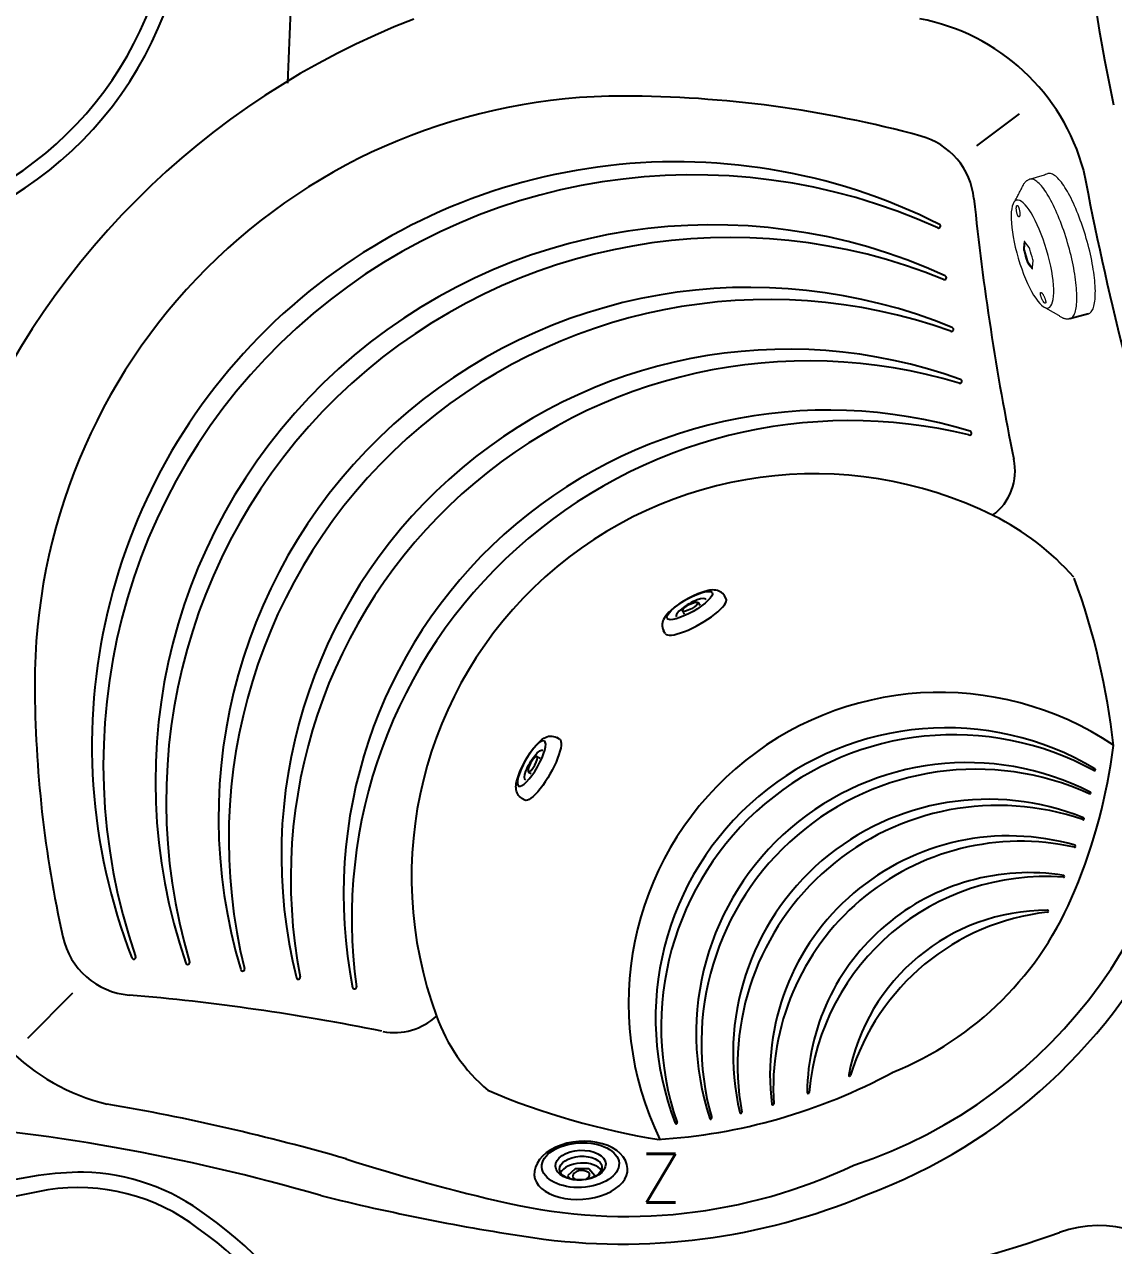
# Model space of a CAD drawing. Header units: inches. Extents: x -1 to 81, y -22 to 129.
# Drawn here: x 25.45 to 53.43, y 31.62 to 63.01 of the extents above; entities that cross this region are included whole.
import ezdxf

# ---------------------------------------------------------------- set-up
doc = ezdxf.new("R2010")
doc.units = ezdxf.units.IN
doc.header["$MEASUREMENT"] = 0
doc.layers.add('1', color=4, linetype='Continuous')
doc.styles.get("Standard").update_dxf_attribs({"font": 'simplex.shx'})

# ---------------------------------------------------------------- blocks, each defined once
blk = doc.blocks.new('OZONEJ')
at = {"layer": '1'}
for p, q in [((-0.675, 0.01), (-0.767, -0.202)), ((-0.767, -0.202), (-0.616, -0.52)), ((-0.616, -0.52), (-0.368, -0.621)), ((-0.368, -0.621), (-0.335, -0.543))]:
    blk.add_line(p, q, dxfattribs=at)
for centre, major_axis, ratio, start_param, end_param in [((-0.609, -0.354), (-0.605, 1.039), 0.651788, 0, 3.141593), ((-0.606, -0.353), (-0.605, 1.039), 0.58329, 3.136808, 6.28797), ((-0.537, -0.314), (-0.27, 0.476), 0.560068, 0.291876, 2.849977), ((-0.527, -0.308), (-0.113, 0.188), 0.573291, 5.132983, 10.411682)]:
    blk.add_ellipse(centre, major_axis=major_axis, ratio=ratio, start_param=start_param, end_param=end_param, dxfattribs=at)
at = {"layer": '1', "color": 3}
for centre, major_axis, ratio in [((-0.758, -0.441), (-0.479, 0.869), 0.578275), ((-0.759, -0.44), (-0.31, 0.568), 0.590568)]:
    blk.add_ellipse(centre, major_axis=major_axis, ratio=ratio, dxfattribs=at)
at = {"layer": '1'}
blk.add_ellipse((-0.69, -0.401), major_axis=(-0.27, 0.476), ratio=0.560068, dxfattribs=at)
blk = doc.blocks.new('MINIJET')
at = {"layer": '1'}
for p, q in [((0.233, 0.902), (0.313, 0.902)), ((0.233, -0.902), (0.313, -0.902))]:
    blk.add_line(p, q, dxfattribs=at)
at = {"layer": '1', "color": 3}
for p, q in [((0.518, 0.229), (0.425, 0.229)), ((0.505, -0.229), (0.425, -0.229))]:
    blk.add_line(p, q, dxfattribs=at)
at = {"layer": '1'}
for centre, radius, start, end in [((0.309, 0.589), 0.312, 24.9428, 89.2918), ((-0.176, 0.318), 0.868, 11.6845, 27.6781), ((-1.669, 0.009), 2.392, 345.2082, 11.6845), ((0.2, -0.484), 0.46, 324.9879, 345.2082), ((0.308, -0.59), 0.311, 271.0492, 329.5412)]:
    blk.add_arc(centre, radius, start, end, dxfattribs=at)
blk.add_ellipse((0.233, 0), major_axis=(0, 0.902), ratio=0.25882, start_param=6.283179, end_param=9.424778, dxfattribs=at)
at = {"layer": '1', "color": 3}
for centre, major_axis, ratio in [((0.546, 0), (0, 0.667), 0.263764), ((0.511, 0), (0.006, 0.229), 0.262485)]:
    blk.add_ellipse(centre, major_axis=major_axis, ratio=ratio, dxfattribs=at)
blk.add_ellipse((0.474, 0), major_axis=(-0.004, 0.438), ratio=0.267267, start_param=3.037362, end_param=6.323274, dxfattribs=at)
blk = doc.blocks.new('30173')
at = {"layer": '1', "color": 3, "linetype": 'Continuous', "lineweight": 15}
for p, q in [((1.597, 0.104), (1.537, 0.257)), ((1.542, 0.271), (1.56, 0.271)), ((1.597, 0.104), (1.626, 0.104)), ((1.604, 0.052), (1.633, 0.052)), ((1.604, -0.22), (1.604, 0.052)), ((1.537, -0.425), (1.597, -0.271)), ((1.597, -0.271), (1.626, -0.271)), ((1.604, -0.22), (1.633, -0.22)), ((1.56, -0.439), (1.542, -0.439))]:
    blk.add_line(p, q, dxfattribs=at)
at = {"layer": '1'}
blk.add_line((0.485, -1.959), (0.976, -1.95), dxfattribs=at)
at = {"layer": '1', "linetype": 'Continuous', "lineweight": 15, "flags": 128}
for points in [[(0, -0.084), (0, 0), (0.001, 0.084), (0.004, 0.168), (0.007, 0.251), (0.012, 0.333), (0.017, 0.415), (0.023, 0.495), (0.03, 0.575), (0.039, 0.653), (0.048, 0.729), (0.057, 0.804), (0.068, 0.878), (0.08, 0.949), (0.092, 1.018), (0.105, 1.085), (0.119, 1.15), (0.134, 1.212), (0.149, 1.271), (0.166, 1.328), (0.182, 1.382), (0.2, 1.433), (0.217, 1.481), (0.236, 1.525), (0.255, 1.567), (0.274, 1.605), (0.294, 1.64), (0.314, 1.671), (0.335, 1.699), (0.356, 1.723), (0.377, 1.744), (0.398, 1.761), (0.42, 1.774), (0.441, 1.783), (0.463, 1.789), (0.485, 1.791), (0.487, 1.791)], [(0.487, -1.959), (0.485, -1.959), (0.463, -1.957), (0.441, -1.952), (0.42, -1.942), (0.398, -1.929), (0.377, -1.912), (0.356, -1.892), (0.335, -1.867), (0.314, -1.84), (0.294, -1.808), (0.274, -1.773), (0.255, -1.735), (0.236, -1.694), (0.217, -1.649), (0.2, -1.601), (0.182, -1.55), (0.166, -1.496), (0.149, -1.439), (0.134, -1.38), (0.119, -1.318), (0.105, -1.253), (0.092, -1.186), (0.08, -1.117), (0.068, -1.046), (0.057, -0.973), (0.048, -0.898), (0.039, -0.821), (0.03, -0.743), (0.023, -0.664), (0.017, -0.583), (0.012, -0.501), (0.007, -0.419), (0.004, -0.336), (0.001, -0.252), (0, -0.168), (0, -0.084)]]:
    blk.add_lwpolyline(points, dxfattribs=at)
at = {"layer": '1', "color": 3, "linetype": 'Continuous', "lineweight": 15, "flags": 128}
blk.add_lwpolyline([(0.976, -1.95), (0.954, -1.948), (0.932, -1.943), (0.911, -1.933), (0.889, -1.92), (0.868, -1.903), (0.847, -1.882), (0.826, -1.858), (0.805, -1.83), (0.785, -1.798), (0.765, -1.763), (0.746, -1.724), (0.727, -1.682), (0.708, -1.637), (0.69, -1.589), (0.673, -1.538), (0.656, -1.483), (0.64, -1.426), (0.625, -1.366), (0.61, -1.303), (0.596, -1.238), (0.583, -1.171), (0.571, -1.101), (0.559, -1.029), (0.549, -0.956), (0.539, -0.88), (0.53, -0.803), (0.522, -0.725), (0.515, -0.645), (0.509, -0.564), (0.504, -0.482), (0.5, -0.399), (0.497, -0.316), (0.494, -0.232), (0.493, -0.147), (0.493, -0.063), (0.494, 0.021), (0.495, 0.105), (0.498, 0.189), (0.502, 0.272), (0.506, 0.355), (0.512, 0.436), (0.519, 0.517), (0.526, 0.596), (0.535, 0.674), (0.544, 0.75), (0.554, 0.825), (0.565, 0.897), (0.577, 0.968), (0.59, 1.037), (0.603, 1.103), (0.617, 1.167), (0.632, 1.228), (0.648, 1.287), (0.665, 1.342), (0.682, 1.395), (0.699, 1.445), (0.717, 1.492), (0.736, 1.536), (0.755, 1.576), (0.775, 1.613), (0.795, 1.646), (0.815, 1.676), (0.836, 1.702), (0.857, 1.725), (0.878, 1.744), (0.9, 1.759), (0.921, 1.77), (0.943, 1.778), (0.965, 1.782), (0.978, 1.782)], dxfattribs=at)
at = {"layer": '1', "color": 3, "linetype": 'Continuous', "lineweight": 15}
for centre, start, end in [((1.448, 0.057), 358.2844, 17.5689), ((1.448, -0.224), 342.4311, 1.7156)]:
    blk.add_arc(centre, 0.156, start, end, dxfattribs=at)
at = {"layer": '1', "linetype": 'Continuous', "lineweight": 15}
blk.add_ellipse((1.441, -0.085), major_axis=(0.01, 1.443), ratio=0.263487, dxfattribs=at)
for points in [[(0.978, 1.782), (0.487, 1.791)], [(1.492, 1.349), (1.14, 1.721)], [(1.144, -1.884), (1.531, -1.476)]]:
    blk.add_open_spline(points, degree=1, dxfattribs=at)
for points, knots in [([(1.14, 1.721), (1.138, 1.722), (1.129, 1.73), (1.11, 1.742), (1.084, 1.757), (1.058, 1.768), (1.03, 1.776), (1.004, 1.781), (0.986, 1.782), (0.978, 1.782)], [0, 0, 0, 0, 0.035998, 0.213145, 0.383097, 0.547115, 0.706992, 0.864733, 1, 1, 1, 1]), ([(0.975, -1.95), (0.984, -1.95), (1.003, -1.949), (1.031, -1.944), (1.06, -1.935), (1.089, -1.923), (1.117, -1.906), (1.135, -1.894), (1.143, -1.887), (1.144, -1.886)], [0, 0, 0, 0, 0.146728, 0.303098, 0.465263, 0.635819, 0.817739, 0.99086, 1, 1, 1, 1])]:
    blk.add_open_spline(points, degree=3, knots=knots, dxfattribs=at)
at = {"layer": '1', "color": 3, "linetype": 'Continuous', "lineweight": 15}
for points, knots in [([(1.508, 0.926), (1.505, 0.926), (1.502, 0.927), (1.497, 0.931), (1.494, 0.934), (1.489, 0.941), (1.486, 0.946), (1.48, 0.957), (1.478, 0.963), (1.473, 0.977), (1.47, 0.984), (1.465, 1.001), (1.463, 1.01), (1.459, 1.028), (1.457, 1.037), (1.454, 1.056), (1.453, 1.066), (1.451, 1.086), (1.45, 1.095), (1.449, 1.115), (1.448, 1.124), (1.448, 1.142), (1.448, 1.151), (1.449, 1.167), (1.45, 1.175), (1.452, 1.189), (1.453, 1.195), (1.456, 1.206), (1.458, 1.211), (1.462, 1.218), (1.464, 1.221), (1.469, 1.225), (1.471, 1.226), (1.476, 1.226), (1.479, 1.225), (1.484, 1.221), (1.487, 1.218), (1.493, 1.211), (1.495, 1.206), (1.501, 1.195), (1.504, 1.189), (1.509, 1.175), (1.511, 1.167), (1.516, 1.151), (1.518, 1.142), (1.522, 1.124), (1.524, 1.115), (1.527, 1.095), (1.528, 1.086), (1.531, 1.066), (1.531, 1.056), (1.533, 1.037), (1.533, 1.028), (1.533, 1.01), (1.533, 1.001), (1.532, 0.985), (1.531, 0.977), (1.529, 0.963), (1.528, 0.957), (1.525, 0.946), (1.523, 0.941), (1.519, 0.934), (1.517, 0.931), (1.513, 0.927), (1.51, 0.926), (1.508, 0.926)], [0, 0, 0, 0, 0.03125, 0.03125, 0.0625, 0.0625, 0.09375, 0.09375, 0.125, 0.125, 0.15625, 0.15625, 0.1875, 0.1875, 0.21875, 0.21875, 0.25, 0.25, 0.28125, 0.28125, 0.3125, 0.3125, 0.34375, 0.34375, 0.375, 0.375, 0.40625, 0.40625, 0.4375, 0.4375, 0.46875, 0.46875, 0.5, 0.5, 0.53125, 0.53125, 0.5625, 0.5625, 0.59375, 0.59375, 0.625, 0.625, 0.65625, 0.65625, 0.6875, 0.6875, 0.71875, 0.71875, 0.75, 0.75, 0.78125, 0.78125, 0.8125, 0.8125, 0.84375, 0.84375, 0.875, 0.875, 0.90625, 0.90625, 0.9375, 0.9375, 0.96875, 0.96875, 1, 1, 1, 1]), ([(1.47, 0.052), (1.47, 0.058), (1.47, 0.063), (1.47, 0.073), (1.471, 0.077), (1.472, 0.086), (1.473, 0.091), (1.475, 0.098), (1.476, 0.101), (1.477, 0.104)], [0, 0, 0, 0, 0.25, 0.25, 0.5, 0.5, 0.75, 0.75, 1, 1, 1, 1]), ([(1.542, 0.271), (1.543, 0.275), (1.545, 0.277), (1.547, 0.281), (1.549, 0.282), (1.552, 0.282), (1.554, 0.281), (1.557, 0.277), (1.558, 0.275), (1.56, 0.271)], [0, 0, 0, 0, 0.25, 0.25, 0.5, 0.5, 0.75, 0.75, 1, 1, 1, 1]), ([(1.626, 0.104), (1.627, 0.101), (1.628, 0.098), (1.629, 0.091), (1.63, 0.086), (1.631, 0.077), (1.632, 0.073), (1.633, 0.063), (1.633, 0.058), (1.633, 0.052)], [0, 0, 0, 0, 0.25, 0.25, 0.5, 0.5, 0.75, 0.75, 1, 1, 1, 1]), ([(1.477, -0.271), (1.476, -0.269), (1.475, -0.265), (1.473, -0.258), (1.472, -0.254), (1.471, -0.245), (1.47, -0.24), (1.47, -0.23), (1.47, -0.225), (1.47, -0.22)], [0, 0, 0, 0, 0.25, 0.25, 0.5, 0.5, 0.75, 0.75, 1, 1, 1, 1]), ([(1.633, -0.22), (1.633, -0.225), (1.633, -0.23), (1.632, -0.24), (1.631, -0.245), (1.63, -0.254), (1.629, -0.258), (1.628, -0.265), (1.627, -0.269), (1.626, -0.271)], [0, 0, 0, 0, 0.25, 0.25, 0.5, 0.5, 0.75, 0.75, 1, 1, 1, 1]), ([(1.56, -0.439), (1.558, -0.442), (1.557, -0.444), (1.554, -0.448), (1.552, -0.449), (1.549, -0.449), (1.547, -0.448), (1.545, -0.444), (1.543, -0.442), (1.542, -0.439)], [0, 0, 0, 0, 0.25, 0.25, 0.5, 0.5, 0.75, 0.75, 1, 1, 1, 1]), ([(1.474, -1.394), (1.471, -1.394), (1.469, -1.393), (1.464, -1.389), (1.462, -1.386), (1.458, -1.379), (1.456, -1.374), (1.454, -1.363), (1.452, -1.357), (1.45, -1.343), (1.449, -1.336), (1.448, -1.319), (1.448, -1.31), (1.448, -1.292), (1.449, -1.283), (1.45, -1.264), (1.451, -1.254), (1.453, -1.234), (1.454, -1.225), (1.457, -1.205), (1.459, -1.196), (1.463, -1.178), (1.465, -1.169), (1.47, -1.153), (1.472, -1.145), (1.478, -1.131), (1.48, -1.125), (1.486, -1.114), (1.489, -1.109), (1.494, -1.102), (1.497, -1.099), (1.502, -1.095), (1.505, -1.094), (1.51, -1.094), (1.513, -1.095), (1.517, -1.099), (1.519, -1.102), (1.523, -1.109), (1.525, -1.114), (1.528, -1.125), (1.529, -1.131), (1.531, -1.145), (1.532, -1.153), (1.533, -1.169), (1.533, -1.178), (1.533, -1.196), (1.533, -1.205), (1.531, -1.225), (1.531, -1.234), (1.528, -1.254), (1.527, -1.264), (1.524, -1.283), (1.522, -1.292), (1.518, -1.31), (1.516, -1.319), (1.511, -1.335), (1.509, -1.343), (1.504, -1.357), (1.501, -1.363), (1.496, -1.374), (1.493, -1.379), (1.487, -1.386), (1.484, -1.389), (1.479, -1.393), (1.476, -1.394), (1.474, -1.394)], [0, 0, 0, 0, 0.03125, 0.03125, 0.0625, 0.0625, 0.09375, 0.09375, 0.125, 0.125, 0.15625, 0.15625, 0.1875, 0.1875, 0.21875, 0.21875, 0.25, 0.25, 0.28125, 0.28125, 0.3125, 0.3125, 0.34375, 0.34375, 0.375, 0.375, 0.40625, 0.40625, 0.4375, 0.4375, 0.46875, 0.46875, 0.5, 0.5, 0.53125, 0.53125, 0.5625, 0.5625, 0.59375, 0.59375, 0.625, 0.625, 0.65625, 0.65625, 0.6875, 0.6875, 0.71875, 0.71875, 0.75, 0.75, 0.78125, 0.78125, 0.8125, 0.8125, 0.84375, 0.84375, 0.875, 0.875, 0.90625, 0.90625, 0.9375, 0.9375, 0.96875, 0.96875, 1, 1, 1, 1])]:
    blk.add_open_spline(points, degree=3, knots=knots, dxfattribs=at)
for points in [[(1.47, -0.22), (1.471, -0.129), (1.471, -0.038), (1.47, 0.052)], [(1.477, 0.104), (1.5, 0.16), (1.522, 0.216), (1.542, 0.271)], [(1.56, 0.271), (1.583, 0.216), (1.605, 0.16), (1.626, 0.104)], [(1.633, 0.052), (1.634, -0.038), (1.634, -0.129), (1.633, -0.22)], [(1.542, -0.439), (1.522, -0.383), (1.5, -0.327), (1.477, -0.271)], [(1.626, -0.271), (1.605, -0.327), (1.583, -0.383), (1.56, -0.439)]]:
    blk.add_open_spline(points, degree=3, dxfattribs=at)
blk = doc.blocks.new('19 HS Propel')
at = {"layer": '1', "color": 2}
for p, q in [((50.759, 53.936), (51.858, 54.759)), ((26.383, 30.994), (27.535, 32.164))]:
    blk.add_line(p, q, dxfattribs=at)
at = {"layer": '1', "color": 3}
for centre, radius, start, end in [((104.82, 65.684), 51.666, 164.2781, 191.947), ((21.014, 60.741), 9.503, 202.0964, 68.9146), ((20.982, 60.776), 9.151, 201.343, 62.7765), ((1404.152, -0.324), 1372.242, 177.527198, 177.666546), ((43.69, 38.072), 20.498, 111.1397, 159.0842), ((48.291, 51.894), 5.399, 15.0388, 79.3098), ((43.037, 38.513), 15.009, 63.2176, 201.322), ((43.474, 38.033), 15.154, 65.5099, 199.0297), ((132.78, 68.313), 80.685, 190.72719, 197.47688), ((43.964, 37.595), 14.307, 65.2706, 199.0597), ((49.778, 51.868), 0.05, 243.2188, 333.2188), ((49.778, 51.868), 0.05, 333.2188, 63.2188), ((44.426, 37.085), 14.491, 67.7752, 196.5551), ((49.928, 50.544), 0.05, 335.2706, 65.2706), ((44.918, 36.657), 13.638, 67.5344, 196.6241), ((49.928, 50.544), 0.05, 245.2706, 335.2706), ((45.412, 36.11), 13.871, 70.2839, 193.8746), ((50.111, 49.213), 0.05, 247.5344, 337.5344), ((50.111, 49.213), 0.05, 337.5344, 67.5344), ((45.908, 35.69), 13.015, 70.0736, 193.9794), ((46.442, 35.098), 13.308, 73.1057, 190.9473), ((50.327, 47.879), 0.05, 250.0736, 340.0736), ((50.327, 47.879), 0.05, 340.0736, 70.0736), ((46.946, 34.687), 12.454, 72.9985, 191.0511), ((47.505, 34.066), 12.803, 76.203, 187.8466), ((50.573, 46.548), 0.05, 252.9985, 342.9985), ((50.573, 46.548), 0.05, 342.9985, 72.9985), ((49.809, 31.889), 7.995, 56.0668, 205.9598), ((43.624, 39.784), 12.692, 288.2714, 0.2881), ((49.971, 31.509), 7.463, 59.1691, 201.2075), ((50.168, 31.275), 7.518, 61.3688, 199.0079), ((50.516, 31.112), 6.966, 63.0506, 198.2629), ((50.734, 30.858), 7.05, 65.5686, 195.7448), ((53.783, 37.896), 0.025, 239.1691, 329.1691), ((53.783, 37.896), 0.025, 329.1691, 59.1691), ((51.047, 30.586), 6.55, 67.9816, 193.2654), ((53.662, 37.299), 0.025, 243.0506, 333.0506), ((53.662, 37.299), 0.025, 333.0506, 63.0506), ((51.3, 30.291), 6.687, 70.9341, 190.3129), ((53.493, 36.634), 0.025, 247.9816, 337.9816), ((53.493, 36.634), 0.025, 337.9816, 67.9816), ((51.58, 30.06), 6.134, 73.8851, 187.1349), ((51.888, 29.699), 6.357, 77.4559, 183.5641), ((53.276, 35.929), 0.025, 253.8851, 343.8851), ((53.276, 35.929), 0.025, 343.8851, 73.8851), ((52.103, 29.546), 5.703, 81.0341, 179.458), ((52.988, 35.155), 0.025, 351.0341, 81.0341), ((52.514, 29.06), 6.088, 85.5723, 174.9198), ((52.988, 35.155), 0.025, 261.0341, 351.0341), ((52.571, 29.091), 5.192, 89.9488, 169.3691), ((53.236, 28.29), 5.98, 96.3339, 162.9839), ((42.985, 40.302), 14.216, 290.3131, 335.2221), ((52.576, 34.258), 0.025, 359.9488, 89.9488), ((52.576, 34.258), 0.025, 269.9488, 359.9488), ((29.71, 34.599), 5.455, 193.944, 256.2538), ((29.102, 33.074), 0.05, 201.3208, 291.3208), ((29.102, 33.074), 0.05, 291.3208, 21.3208), ((30.489, 32.94), 0.05, 199.0597, 289.0597), ((30.489, 32.94), 0.05, 289.0597, 19.0597), ((31.898, 32.769), 0.05, 196.6241, 286.6241), ((31.898, 32.769), 0.05, 286.6241, 16.6241), ((33.327, 32.558), 0.05, 193.9794, 283.9794), ((33.327, 32.558), 0.05, 283.9794, 13.9794), ((34.773, 32.309), 0.05, 191.051, 281.0525), ((34.773, 32.309), 0.05, 281.0525, 11.054), ((47.493, 30.044), 0.025, 169.3691, 259.3691), ((47.493, 30.044), 0.025, 259.3691, 349.369), ((46.425, 29.6), 0.025, 179.458, 269.458), ((46.425, 29.6), 0.025, 269.458, 359.458), ((18.813, -26.62), 56.739, 73.8934, 80.2576), ((45.518, 29.301), 0.025, 187.1349, 277.1349), ((45.518, 29.301), 0.025, 277.1349, 7.1349), ((43.925, 28.937), 0.025, 198.2629, 288.2629), ((43.925, 28.937), 0.025, 288.2629, 18.2629), ((44.697, 29.088), 0.025, 193.2654, 283.2654), ((44.697, 29.088), 0.025, 283.2654, 13.2654), ((19.671, -22.108), 51.08, 73.813, 86.0471), ((43.036, 28.818), 0.025, 201.2075, 291.2075), ((43.036, 28.818), 0.025, 291.2075, 21.2075), ((49.807, 75.479), 49.973, 252.2268, 257.1688), ((41.746, 40.084), 13.672, 257.1688, 295.3717), ((27.924, 18.535), 9.018, 90.7179, 105.6169), ((27.663, 22.078), 5.476, 52.7877, 88.4575), ((31.226, 3.129), 24.354, 100.2529, 108.4187), ((27.673, 22.108), 5.047, 52.3105, 98.905), ((48.005, 83.681), 58.458, 256.04892, 261.49219), ((41.655, 41.787), 16.086, 261.7839, 292.9187), ((25.018, 17.982), 10.345, 305.1566, 54.8428), ((24.993, 17.968), 9.97, 305.4152, 54.6701), ((53.897, 23.176), 3, 35.2953, 109.761), ((43.219, 52.9), 28.583, 271.0579, 289.761)]:
    blk.add_arc(centre, radius, start, end, dxfattribs=at)
at = {"layer": '1', "color": 2}
for centre, radius, start, end in [((41.657, 40.113), 15.099, 89.9178, 180.1587), ((41.637, 25.964), 29.248, 74.7707, 89.9178), ((48.829, 52.383), 1.867, 5.9125, 74.7707), ((120.433, 59.799), 70.12, 185.91248, 191.44982), ((50.341, 45.571), 1.402, 306.0418, 12.7086), ((46.592, 35.149), 10.354, 63.6004, 200.2572), ((48.225, 38.439), 6.681, 41.2425, 63.6004), ((35.999, 36.5), 18.384, 6.2933, 20.0942), ((56.69, 40.155), 30.132, 180.1587, 192.5731), ((40.062, 40.318), 14.324, 337.3106, 352.7696), ((45.443, 37.953), 8.448, 291.8645, 338.0313), ((29.141, 34), 1.904, 192.2803, 265.1756), ((24.237, -24.106), 56.409, 78.5094, 85.1756), ((35.799, 32.718), 1.58, 259.2455, 313.0776), ((41.119, 33.082), 4.504, 199.7002, 229.552), ((41.673, 42.909), 14.546, 273.5129, 298.3932), ((45.612, 47.141), 18.994, 247.0197, 260.8812)]:
    blk.add_arc(centre, radius, start, end, dxfattribs=at)
at = {"layer": '1', "xscale": -1}
for name, p, rotation in [('30173', (53.55, 51.632), 16.06906918644281), ('MINIJET', (39.794, 37.783), 330.282847365516)]:
    blk.add_blockref(name, p, dxfattribs=dict(at, rotation=rotation))
at = {"layer": '1'}
for name, p, rotation in [('MINIJET', (43.653, 41.642), 119.7171526344831), ('OZONEJ', (40.642, 26.856), 244.0151893530101)]:
    blk.add_blockref(name, p, dxfattribs=dict(at, rotation=rotation))
at = {"layer": '1', "color": 3}
blk.add_text('Z', height=1.25, dxfattribs=at).set_placement((42.109, 26.771))

msp = doc.modelspace()

# ---------------------------------------------------------------- block references
msp.add_blockref('19 HS Propel', (-0.843, 5.956))

doc.saveas('drawing.dxf')
